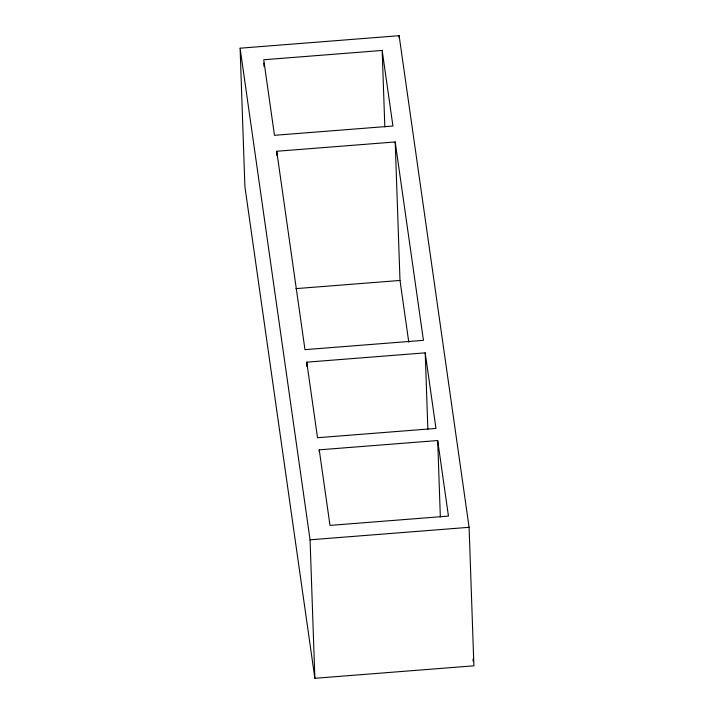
<?xml version="1.0" encoding="UTF-8"?>
<svg xmlns="http://www.w3.org/2000/svg" width="714" height="714" viewBox="0 0 714 714"><rect width="100%" height="100%" fill="white"/><g stroke="black" fill="none" stroke-linecap="round" stroke-linejoin="round"><path stroke-width="1.07" d="M240.1 48.195L399.135 35.7L469.098 527.307L473.9 665.805L314.865 678.3L244.902 186.693L240.1 48.195L310.072 539.802L314.865 678.3M382.177 50.444L263.725 59.753L274.471 135.312L392.932 126.012L382.177 50.444L384.828 126.896M276.746 151.261L395.199 141.952L423.438 340.337L304.976 349.646L276.746 151.261L276.898 155.688M295.935 288.626L400.001 280.45L408.783 342.176M306.761 362.159L425.214 352.85L435.968 428.418L317.516 437.718L306.761 362.159L306.913 366.585M319.238 449.838L437.691 440.538L448.446 516.097L329.993 525.397L319.238 449.838L319.319 452.051M310.072 539.802L469.098 527.307M472.954 659.192L473.266 661.396M437.691 440.538L440.342 516.99M425.214 352.85L427.864 429.301M399.135 35.7L399.206 37.913M395.199 141.952L400.001 280.45M263.832 63.073L263.948 66.402"/></g></svg>
